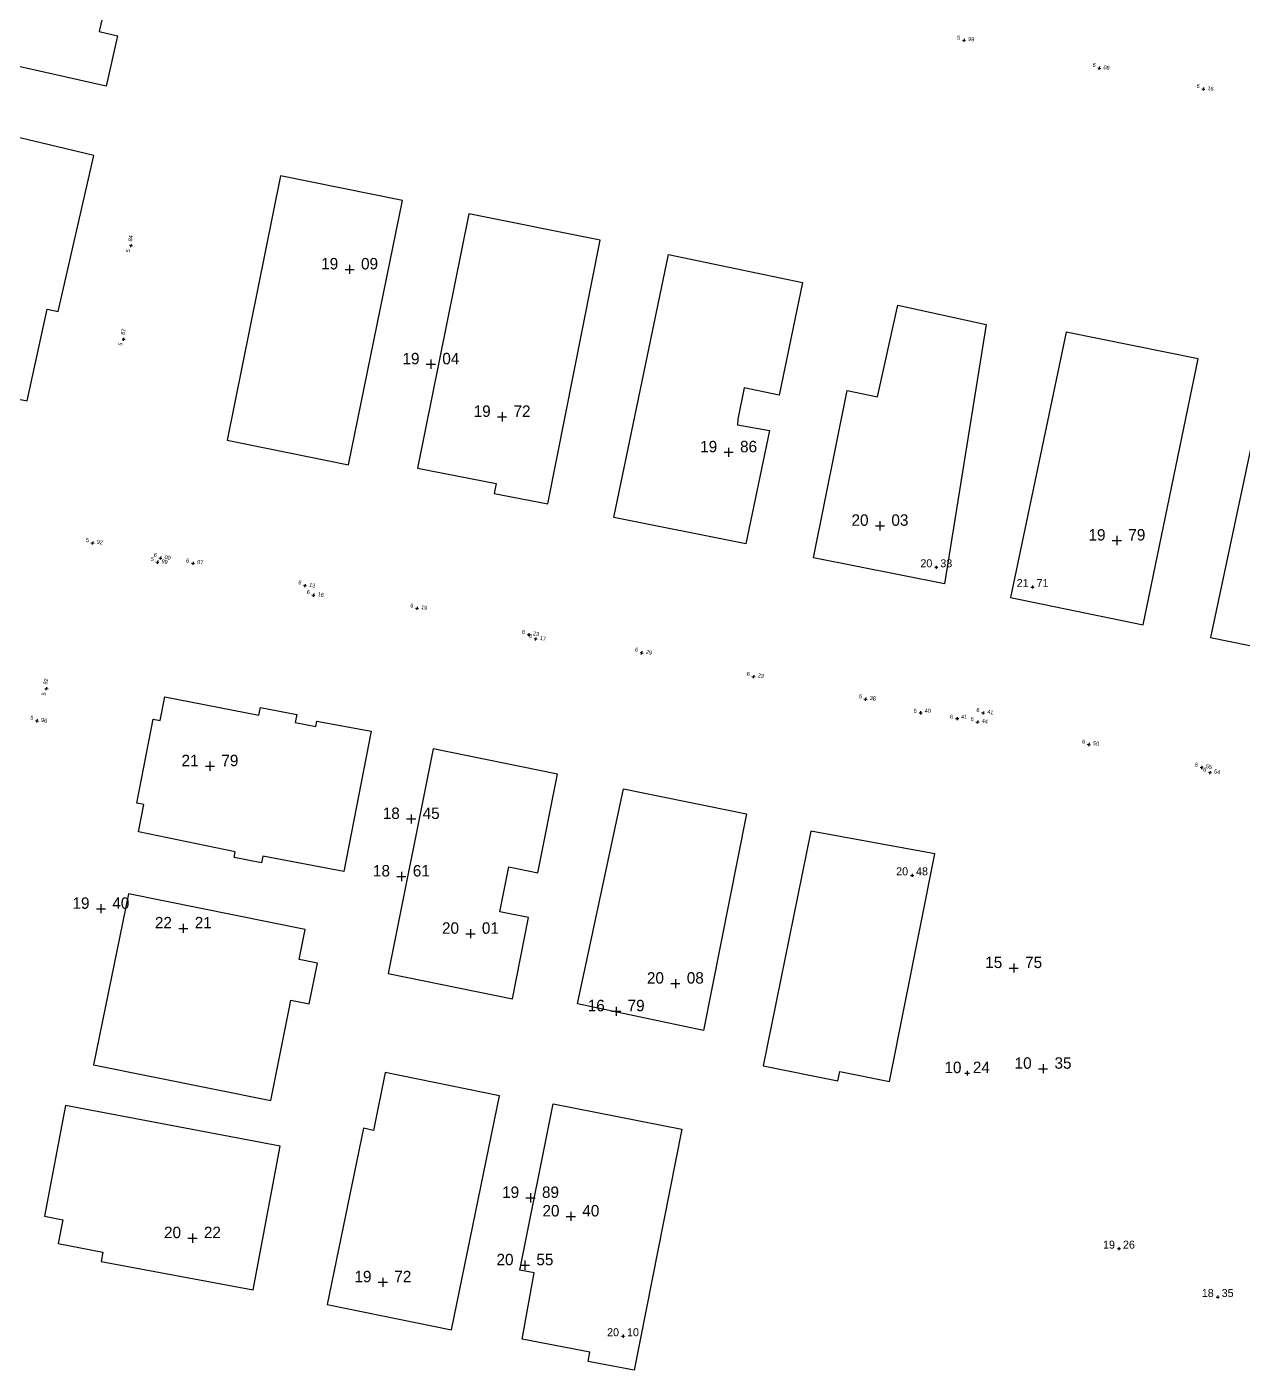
# Model space of a CAD drawing. Header units: inches. Extents: x 179019 to 255520, y 666000 to 809980.
# Drawn here: x 254746.6 to 254853.1, y 809146.4 to 809263.9 of the extents above; entities that cross this region are included whole.
import ezdxf
from ezdxf.enums import TextEntityAlignment as Align

# ---------------------------------------------------------------- set-up
doc = ezdxf.new("R2010")
doc.units = ezdxf.units.IN
doc.header["$MEASUREMENT"] = 0
for name, color, linetype in [('building levels', 6, 'Continuous'), ('orig buildings', 3, 'Continuous'), ('street levels', 5, 'Continuous')]:
    doc.layers.add(name, color=color, linetype=linetype)
doc.styles.add('hebtxt', font='hebtxt')

# ---------------------------------------------------------------- blocks, each defined once
blk = doc.blocks.new('1505')
for points in [[(-0.4, 0), (0.4, 0)], [(0, 0.4), (0, -0.4)]]:
    blk.add_lwpolyline(points)
at = {"style": 'hebtxt'}
blk.add_attdef('METER', text='', height=2, dxfattribs=at).set_placement((-1, 0), align=Align.RIGHT)
blk.add_attdef('CENTIMETER', (1, 0), '', height=2, dxfattribs=at)
blk = doc.blocks.new('1503')
for points in [[(-0.4, 0), (0.4, 0)], [(0, 0.4), (0, -0.4)]]:
    blk.add_lwpolyline(points)
at = {"style": 'hebtxt'}
blk.add_attdef('METER', text='', height=2, dxfattribs=at).set_placement((-1, 0), align=Align.RIGHT)
blk.add_attdef('CENTIMETER', (1, 0), '', height=2, dxfattribs=at)

msp = doc.modelspace()

# ---------------------------------------------------------------- linework, layer by layer
at = {"layer": 'orig buildings'}
for points, elevation in [([(254733.65, 809273.87), (254739.36, 809272.59), (254739.64, 809273.85), (254744.58, 809272.74), (254744.62, 809272.94), (254755.89, 809270.4), (254755.04, 809266.62), (254753.73, 809266.91), (254752.96, 809263.53), (254754.58, 809263.16), (254753.58, 809258.75), (254739.28, 809261.98), (254739.76, 809264.1), (254733.18, 809265.58), (254733.85, 809268.56), (254732.47, 809268.87), (254733.65, 809273.87)], 18.61), ([(254734.94, 809233.52), (254746.67, 809231.22), (254748.43, 809239.26), (254749.39, 809239.04), (254752.5, 809252.7), (254739.64, 809255.76), (254738.91, 809252.54), (254738.25, 809252.7), (254737.27, 809248.39), (254738.2, 809248.17), (254737.37, 809244.54), (254736.84, 809244.66), (254736.06, 809241.27), (254736.41, 809241.19), (254734.94, 809233.52)], 19.08), ([(254826.92, 809215.22), (254815.47, 809217.5), (254818.4, 809232.15), (254821.07, 809231.58), (254822.83, 809239.59), (254830.58, 809237.92)], 6.62), ([(254772.92, 809152.18), (254783.8, 809149.95), (254788, 809170.43), (254778, 809172.48), (254776.96, 809167.41), (254776.08, 809167.59), (254772.92, 809152.18)], 20.65), ([(254768.8, 809166.04), (254750.02, 809169.57), (254748.19, 809159.89), (254749.78, 809159.59), (254749.38, 809157.5), (254753.28, 809156.76), (254753.13, 809155.95), (254766.43, 809153.45), (254768.8, 809166.04)], 20.89), ([(254803.96, 809167.51), (254799.77, 809146.43), (254795.76, 809147.19), (254795.89, 809147.99), (254789.99, 809149.14), (254791.03, 809154.95), (254789.76, 809155.19), (254792.7, 809169.72), (254803.96, 809167.51)], 20.69)]:
    msp.add_lwpolyline(points, close=True, dxfattribs=dict(at, elevation=elevation))
for points in [[(254764.16, 809227.78), (254774.79, 809225.64), (254779.51, 809248.77), (254768.82, 809250.92), (254764.16, 809227.78)], [(254780.82, 809225.35), (254787.71, 809224.01), (254787.54, 809223.13), (254792.22, 809222.21), (254796.8, 809245.28), (254785.3, 809247.6), (254780.82, 809225.35)], [(254798, 809221.03), (254802.77, 809244.02), (254814.49, 809241.58), (254812.45, 809231.74), (254809.39, 809232.38), (254808.85, 809229.63), (254808.81, 809229.14), (254811.61, 809228.65), (254809.54, 809218.72), (254798, 809221.03)], [(254832.71, 809214.04), (254844.3, 809211.63), (254849.12, 809234.91), (254837.58, 809237.24), (254832.71, 809214.04)], [(254850.19, 809210.52), (254861.67, 809208.2), (254866.67, 809231.69), (254855.2, 809233.99), (254850.19, 809210.52), (254850.19, 809210.52)], [(254774.37, 809190.07), (254767.29, 809191.4), (254767.18, 809190.82), (254764.79, 809191.29), (254764.88, 809191.77), (254756.42, 809193.54), (254756.87, 809195.91), (254756.25, 809196.03), (254757.69, 809203.38), (254758.31, 809203.26), (254758.71, 809205.34), (254766.93, 809203.73), (254767.07, 809204.41), (254770.25, 809203.79), (254770.11, 809203.08), (254771.91, 809202.73), (254772, 809203.2), (254776.77, 809202.33), (254774.37, 809190.07)], [(254778.25, 809181.14), (254789.12, 809178.93), (254790.54, 809186.02), (254788.03, 809186.52), (254788.82, 809190.45), (254791.35, 809189.94), (254793.07, 809198.57), (254782.18, 809200.78), (254778.25, 809181.14)], [(254805.83, 809176.15), (254794.83, 809178.49), (254798.84, 809197.3), (254809.61, 809195.1), (254805.83, 809176.15)], [(254811.06, 809173.06), (254817.59, 809171.74), (254817.77, 809172.55), (254822.1, 809171.69), (254826.07, 809191.59), (254815.22, 809193.57), (254811.06, 809173.06)], [(254752.48, 809173.14), (254767.98, 809170.02), (254769.56, 809177.89), (254769.73, 809178.8), (254771.34, 809178.48), (254772.06, 809182.03), (254770.47, 809182.35), (254771, 809184.98), (254755.52, 809188.1), (254752.48, 809173.14)]]:
    msp.add_lwpolyline(points, close=True, dxfattribs=at)

# ---------------------------------------------------------------- block references
at = {"layer": 'building levels'}
ref = msp.add_blockref('1505', (254774.88, 809242.73, 19.09), dxfattribs=at)
ref.add_attrib('METER', '19', dxfattribs={"layer": '0', "height": 1, "style": 'hebtxt'}).set_placement((254773.88, 809242.73, 19.09), align=Align.RIGHT)
ref.add_attrib('CENTIMETER', '09', (254775.88, 809242.73, 19.09), dxfattribs={"layer": '0', "height": 1, "style": 'hebtxt'})
ref = msp.add_blockref('1505', (254781.99, 809234.44, 19.04), dxfattribs=at)
ref.add_attrib('METER', '19', dxfattribs={"layer": '0', "height": 1, "style": 'hebtxt'}).set_placement((254780.99, 809234.43, 19.04), align=Align.RIGHT)
ref.add_attrib('CENTIMETER', '04', (254782.99, 809234.43, 19.04), dxfattribs={"layer": '0', "height": 1, "style": 'hebtxt'})
ref = msp.add_blockref('1505', (254788.22, 809229.83, 19.72), dxfattribs=at)
ref.add_attrib('METER', '19', dxfattribs={"layer": '0', "height": 1, "style": 'hebtxt'}).set_placement((254787.22, 809229.83, 19.72), align=Align.RIGHT)
ref.add_attrib('CENTIMETER', '72', (254789.22, 809229.83, 19.72), dxfattribs={"layer": '0', "height": 1, "style": 'hebtxt'})
ref = msp.add_blockref('1505', (254808.04, 809226.73, 19.86), dxfattribs=at)
ref.add_attrib('METER', '19', dxfattribs={"layer": '0', "height": 1, "style": 'hebtxt'}).set_placement((254807.04, 809226.73, 19.86), align=Align.RIGHT)
ref.add_attrib('CENTIMETER', '86', (254809.04, 809226.73, 19.86), dxfattribs={"layer": '0', "height": 1, "style": 'hebtxt'})
ref = msp.add_blockref('1505', (254821.28, 809220.3, 20.03), dxfattribs=at)
ref.add_attrib('METER', '20', dxfattribs={"layer": '0', "height": 1, "style": 'hebtxt'}).set_placement((254820.28, 809220.3, 20.03), align=Align.RIGHT)
ref.add_attrib('CENTIMETER', '03', (254822.28, 809220.3, 20.03), dxfattribs={"layer": '0', "height": 1, "style": 'hebtxt'})
ref = msp.add_blockref('1505', (254842.01, 809219.01, 19.79), dxfattribs=at)
ref.add_attrib('METER', '19', dxfattribs={"layer": '0', "height": 1, "style": 'hebtxt'}).set_placement((254841.01, 809219.01, 19.79), align=Align.RIGHT)
ref.add_attrib('CENTIMETER', '79', (254843.01, 809219.01, 19.79), dxfattribs={"layer": '0', "height": 1, "style": 'hebtxt'})
for p, xscale, yscale, zscale, values in [((254826.21, 809216.67), 0.35, 0.35, 0.35, {'METER': '20', 'CENTIMETER': '33'}), ((254834.63, 809214.94), 0.35, 0.35, 0.35, {'METER': '21', 'CENTIMETER': '71'}), ((254824.09, 809189.72), 0.35, 0.35, 0.35, {'METER': '20', 'CENTIMETER': '48'}), ((254828.91, 809172.42, 10.24), 0.5, 0.5, 0.5, {'METER': '10', 'CENTIMETER': '24'}), ((254842.19, 809157.06), 0.35, 0.35, 0.35, {'METER': '19', 'CENTIMETER': '26'}), ((254850.83, 809152.83), 0.35, 0.35, 0.35, {'METER': '18', 'CENTIMETER': '35'}), ((254798.8, 809149.4), 0.35, 0.35, 0.35, {'METER': '20', 'CENTIMETER': '10'})]:
    msp.add_blockref('1505', p, dxfattribs=dict(at, xscale=xscale, yscale=yscale, zscale=zscale)).add_auto_attribs(values)
ref = msp.add_blockref('1505', (254762.66, 809199.27, 21.79), dxfattribs=at)
ref.add_attrib('METER', '21', dxfattribs={"layer": '0', "height": 1, "style": 'hebtxt'}).set_placement((254761.66, 809199.27, 21.79), align=Align.RIGHT)
ref.add_attrib('CENTIMETER', '79', (254763.66, 809199.27, 21.79), dxfattribs={"layer": '0', "height": 1, "style": 'hebtxt'})
ref = msp.add_blockref('1505', (254780.27, 809194.65, 18.45), dxfattribs=at)
ref.add_attrib('METER', '18', dxfattribs={"layer": '0', "height": 1, "style": 'hebtxt'}).set_placement((254779.27, 809194.65, 18.45), align=Align.RIGHT)
ref.add_attrib('CENTIMETER', '45', (254781.27, 809194.65, 18.45), dxfattribs={"layer": '0', "height": 1, "style": 'hebtxt'})
ref = msp.add_blockref('1505', (254779.41, 809189.62, 18.61), dxfattribs=at)
ref.add_attrib('METER', '18', dxfattribs={"layer": '0', "height": 1, "style": 'hebtxt'}).set_placement((254778.41, 809189.62, 18.61), align=Align.RIGHT)
ref.add_attrib('CENTIMETER', '61', (254780.41, 809189.62, 18.61), dxfattribs={"layer": '0', "height": 1, "style": 'hebtxt'})
ref = msp.add_blockref('1505', (254753.12, 809186.8, 19.4), dxfattribs=at)
ref.add_attrib('METER', '19', dxfattribs={"layer": '0', "height": 1, "style": 'hebtxt'}).set_placement((254752.12, 809186.79, 19.4), align=Align.RIGHT)
ref.add_attrib('CENTIMETER', '40', (254754.12, 809186.79, 19.4), dxfattribs={"layer": '0', "height": 1, "style": 'hebtxt'})
ref = msp.add_blockref('1505', (254760.33, 809185.08, 22.21), dxfattribs=at)
ref.add_attrib('METER', '22', dxfattribs={"layer": '0', "height": 1, "style": 'hebtxt'}).set_placement((254759.33, 809185.08, 22.21), align=Align.RIGHT)
ref.add_attrib('CENTIMETER', '21', (254761.33, 809185.08, 22.21), dxfattribs={"layer": '0', "height": 1, "style": 'hebtxt'})
ref = msp.add_blockref('1505', (254785.45, 809184.61, 20.01), dxfattribs=at)
ref.add_attrib('METER', '20', dxfattribs={"layer": '0', "height": 1, "style": 'hebtxt'}).set_placement((254784.45, 809184.61, 20.01), align=Align.RIGHT)
ref.add_attrib('CENTIMETER', '01', (254786.45, 809184.61, 20.01), dxfattribs={"layer": '0', "height": 1, "style": 'hebtxt'})
ref = msp.add_blockref('1505', (254832.98, 809181.61, 15.75), dxfattribs=at)
ref.add_attrib('METER', '15', dxfattribs={"layer": '0', "height": 1, "style": 'hebtxt'}).set_placement((254831.98, 809181.61, 15.75), align=Align.RIGHT)
ref.add_attrib('CENTIMETER', '75', (254833.98, 809181.61, 15.75), dxfattribs={"layer": '0', "height": 1, "style": 'hebtxt'})
ref = msp.add_blockref('1505', (254803.38, 809180.25, 20.08), dxfattribs=at)
ref.add_attrib('METER', '20', dxfattribs={"layer": '0', "height": 1, "style": 'hebtxt'}).set_placement((254802.38, 809180.25, 20.08), align=Align.RIGHT)
ref.add_attrib('CENTIMETER', '08', (254804.38, 809180.25, 20.08), dxfattribs={"layer": '0', "height": 1, "style": 'hebtxt'})
ref = msp.add_blockref('1505', (254798.2, 809177.83, 16.79), dxfattribs=at)
ref.add_attrib('METER', '16', dxfattribs={"layer": '0', "height": 1, "style": 'hebtxt'}).set_placement((254797.2, 809177.83, 16.79), align=Align.RIGHT)
ref.add_attrib('CENTIMETER', '79', (254799.2, 809177.83, 16.79), dxfattribs={"layer": '0', "height": 1, "style": 'hebtxt'})
ref = msp.add_blockref('1505', (254835.55, 809172.8, 10.35), dxfattribs=at)
ref.add_attrib('METER', '10', dxfattribs={"layer": '0', "height": 1, "style": 'hebtxt'}).set_placement((254834.55, 809172.8, 10.35), align=Align.RIGHT)
ref.add_attrib('CENTIMETER', '35', (254836.55, 809172.8, 10.35), dxfattribs={"layer": '0', "height": 1, "style": 'hebtxt'})
ref = msp.add_blockref('1505', (254790.71, 809161.5, 19.89), dxfattribs=at)
ref.add_attrib('METER', '19', dxfattribs={"layer": '0', "height": 1, "style": 'hebtxt'}).set_placement((254789.71, 809161.5, 19.89), align=Align.RIGHT)
ref.add_attrib('CENTIMETER', '89', (254791.71, 809161.5, 19.89), dxfattribs={"layer": '0', "height": 1, "style": 'hebtxt'})
ref = msp.add_blockref('1505', (254794.24, 809159.88, 20.4), dxfattribs=at)
ref.add_attrib('METER', '20', dxfattribs={"layer": '0', "height": 1, "style": 'hebtxt'}).set_placement((254793.24, 809159.88, 20.4), align=Align.RIGHT)
ref.add_attrib('CENTIMETER', '40', (254795.24, 809159.88, 20.4), dxfattribs={"layer": '0', "height": 1, "style": 'hebtxt'})
ref = msp.add_blockref('1505', (254761.13, 809157.98, 20.22), dxfattribs=at)
ref.add_attrib('METER', '20', dxfattribs={"layer": '0', "height": 1, "style": 'hebtxt'}).set_placement((254760.13, 809157.98, 20.22), align=Align.RIGHT)
ref.add_attrib('CENTIMETER', '22', (254762.13, 809157.98, 20.22), dxfattribs={"layer": '0', "height": 1, "style": 'hebtxt'})
ref = msp.add_blockref('1505', (254790.22, 809155.61, 20.55), dxfattribs=at)
ref.add_attrib('METER', '20', dxfattribs={"layer": '0', "height": 1, "style": 'hebtxt'}).set_placement((254789.22, 809155.61, 20.55), align=Align.RIGHT)
ref.add_attrib('CENTIMETER', '55', (254791.22, 809155.61, 20.55), dxfattribs={"layer": '0', "height": 1, "style": 'hebtxt'})
ref = msp.add_blockref('1505', (254777.79, 809154.12, 19.72), dxfattribs=at)
ref.add_attrib('METER', '19', dxfattribs={"layer": '0', "height": 1, "style": 'hebtxt'}).set_placement((254776.79, 809154.12, 19.72), align=Align.RIGHT)
ref.add_attrib('CENTIMETER', '72', (254778.79, 809154.12, 19.72), dxfattribs={"layer": '0', "height": 1, "style": 'hebtxt'})
at = {"layer": 'street levels'}
ref = msp.add_blockref('1503', (254828.63, 809262.77, 5.99), dxfattribs=dict(at, xscale=0.35, yscale=0.35, zscale=0.35, rotation=353.7966372976744))
ref.add_attrib('METER', '5', dxfattribs={"layer": '0', "height": 0.35, "rotation": 353.7966, "style": 'hebtxt'}).set_placement((254828.28, 809262.81, 5.99), align=Align.RIGHT)
ref.add_attrib('CENTIMETER', '99', (254828.98, 809262.73, 5.99), dxfattribs={"layer": '0', "height": 0.35, "rotation": 353.7966, "style": 'hebtxt'})
ref = msp.add_blockref('1503', (254840.47, 809260.34, 6.09), dxfattribs=dict(at, xscale=0.35, yscale=0.35, zscale=0.35, rotation=348.7253511112868))
ref.add_attrib('METER', '6', dxfattribs={"layer": '0', "height": 0.35, "rotation": 348.7254, "style": 'hebtxt'}).set_placement((254840.12, 809260.41, 6.09), align=Align.RIGHT)
ref.add_attrib('CENTIMETER', '08', (254840.81, 809260.27, 6.09), dxfattribs={"layer": '0', "height": 0.35, "rotation": 348.7254, "style": 'hebtxt'})
ref = msp.add_blockref('1503', (254849.57, 809258.51, 6.16), dxfattribs=dict(at, xscale=0.35, yscale=0.35, zscale=0.35, rotation=348.9322354364336))
ref.add_attrib('METER', '6', dxfattribs={"layer": '0', "height": 0.35, "rotation": 348.9322, "style": 'hebtxt'}).set_placement((254849.22, 809258.58, 6.16), align=Align.RIGHT)
ref.add_attrib('CENTIMETER', '16', (254849.91, 809258.44, 6.16), dxfattribs={"layer": '0', "height": 0.35, "rotation": 348.9322, "style": 'hebtxt'})
ref = msp.add_blockref('1503', (254755.76, 809244.81, 5.85), dxfattribs=dict(at, xscale=0.35, yscale=0.35, zscale=0.35, rotation=78.476190154374))
ref.add_attrib('METER', '5', dxfattribs={"layer": '0', "height": 0.35, "rotation": 78.4762, "style": 'hebtxt'}).set_placement((254755.69, 809244.46, 5.85), align=Align.RIGHT)
ref.add_attrib('CENTIMETER', '84', (254755.83, 809245.15, 5.85), dxfattribs={"layer": '0', "height": 0.35, "rotation": 78.4762, "style": 'hebtxt'})
ref = msp.add_blockref('1503', (254755.11, 809236.63, 5.88), dxfattribs=dict(at, xscale=0.35, yscale=0.35, zscale=0.35, rotation=77.05970023040864))
ref.add_attrib('METER', '5', dxfattribs={"layer": '0', "height": 0.35, "rotation": 77.0597, "style": 'hebtxt'}).set_placement((254755.03, 809236.29, 5.88), align=Align.RIGHT)
ref.add_attrib('CENTIMETER', '87', (254755.19, 809236.97, 5.88), dxfattribs={"layer": '0', "height": 0.35, "rotation": 77.0597, "style": 'hebtxt'})
ref = msp.add_blockref('1503', (254752.39, 809218.8), dxfattribs=dict(at, xscale=0.35, yscale=0.35, zscale=0.35, rotation=351.1120995555751))
ref.add_attrib('METER', '5', dxfattribs={"layer": '0', "height": 0.35, "rotation": 351.1121, "style": 'hebtxt'}).set_placement((254752.05, 809218.85), align=Align.RIGHT)
ref.add_attrib('CENTIMETER', '92', (254752.74, 809218.74), dxfattribs={"layer": '0', "height": 0.35, "rotation": 351.1121, "style": 'hebtxt'})
ref = msp.add_blockref('1503', (254758.06, 809217.12, 5.99), dxfattribs=dict(at, xscale=0.35, yscale=0.35, zscale=0.35, rotation=347.9999999999995))
ref.add_attrib('METER', '5', dxfattribs={"layer": '0', "height": 0.35, "rotation": 348, "style": 'hebtxt'}).set_placement((254757.72, 809217.19, 5.99), align=Align.RIGHT)
ref.add_attrib('CENTIMETER', '99', (254758.4, 809217.05, 5.99), dxfattribs={"layer": '0', "height": 0.35, "rotation": 348, "style": 'hebtxt'})
ref = msp.add_blockref('1503', (254758.32, 809217.48, 6), dxfattribs=dict(at, xscale=0.35, yscale=0.35, zscale=0.35, rotation=347.9999999999995))
ref.add_attrib('METER', '6', dxfattribs={"layer": '0', "height": 0.35, "rotation": 348, "style": 'hebtxt'}).set_placement((254757.98, 809217.55, 6), align=Align.RIGHT)
ref.add_attrib('CENTIMETER', '00', (254758.66, 809217.41, 6), dxfattribs={"layer": '0', "height": 0.35, "rotation": 348, "style": 'hebtxt'})
ref = msp.add_blockref('1503', (254761.17, 809217.02), dxfattribs=dict(at, xscale=0.35, yscale=0.35, zscale=0.35, rotation=351.1120995555751))
ref.add_attrib('METER', '6', dxfattribs={"layer": '0', "height": 0.35, "rotation": 351.1121, "style": 'hebtxt'}).set_placement((254760.82, 809217.07), align=Align.RIGHT)
ref.add_attrib('CENTIMETER', '07', (254761.51, 809216.97), dxfattribs={"layer": '0', "height": 0.35, "rotation": 351.1121, "style": 'hebtxt'})
ref = msp.add_blockref('1503', (254770.97, 809215.07), dxfattribs=dict(at, xscale=0.35, yscale=0.35, zscale=0.35, rotation=347.1205043357855))
ref.add_attrib('METER', '6', dxfattribs={"layer": '0', "height": 0.35, "rotation": 347.1205, "style": 'hebtxt'}).set_placement((254770.63, 809215.15), align=Align.RIGHT)
ref.add_attrib('CENTIMETER', '13', (254771.31, 809214.99), dxfattribs={"layer": '0', "height": 0.35, "rotation": 347.1205, "style": 'hebtxt'})
ref = msp.add_blockref('1503', (254771.71, 809214.23, 6.17), dxfattribs=dict(at, xscale=0.35, yscale=0.35, zscale=0.35, rotation=347.9999999999995))
ref.add_attrib('METER', '6', dxfattribs={"layer": '0', "height": 0.35, "rotation": 348, "style": 'hebtxt'}).set_placement((254771.37, 809214.3, 6.17), align=Align.RIGHT)
ref.add_attrib('CENTIMETER', '16', (254772.06, 809214.16, 6.17), dxfattribs={"layer": '0', "height": 0.35, "rotation": 348, "style": 'hebtxt'})
ref = msp.add_blockref('1503', (254780.78, 809213.08), dxfattribs=dict(at, xscale=0.35, yscale=0.35, zscale=0.35, rotation=351.1120995555751))
ref.add_attrib('METER', '6', dxfattribs={"layer": '0', "height": 0.35, "rotation": 351.1121, "style": 'hebtxt'}).set_placement((254780.43, 809213.13), align=Align.RIGHT)
ref.add_attrib('CENTIMETER', '19', (254781.12, 809213.02), dxfattribs={"layer": '0', "height": 0.35, "rotation": 351.1121, "style": 'hebtxt'})
ref = msp.add_blockref('1503', (254790.55, 809210.78), dxfattribs=dict(at, xscale=0.35, yscale=0.35, zscale=0.35, rotation=351.1120995555751))
ref.add_attrib('METER', '6', dxfattribs={"layer": '0', "height": 0.35, "rotation": 351.1121, "style": 'hebtxt'}).set_placement((254790.21, 809210.83), align=Align.RIGHT)
ref.add_attrib('CENTIMETER', '23', (254790.9, 809210.72), dxfattribs={"layer": '0', "height": 0.35, "rotation": 351.1121, "style": 'hebtxt'})
ref = msp.add_blockref('1503', (254791.15, 809210.4, 6.18), dxfattribs=dict(at, xscale=0.35, yscale=0.35, zscale=0.35, rotation=347.9999999999995))
ref.add_attrib('METER', '6', dxfattribs={"layer": '0', "height": 0.35, "rotation": 348, "style": 'hebtxt'}).set_placement((254790.81, 809210.47, 6.18), align=Align.RIGHT)
ref.add_attrib('CENTIMETER', '17', (254791.5, 809210.33, 6.18), dxfattribs={"layer": '0', "height": 0.35, "rotation": 348, "style": 'hebtxt'})
ref = msp.add_blockref('1503', (254800.43, 809209.19), dxfattribs=dict(at, xscale=0.35, yscale=0.35, zscale=0.35, rotation=347.8257623790879))
ref.add_attrib('METER', '6', dxfattribs={"layer": '0', "height": 0.35, "rotation": 347.8258, "style": 'hebtxt'}).set_placement((254800.09, 809209.27), align=Align.RIGHT)
ref.add_attrib('CENTIMETER', '29', (254800.77, 809209.12), dxfattribs={"layer": '0', "height": 0.35, "rotation": 347.8258, "style": 'hebtxt'})
ref = msp.add_blockref('1503', (254748.36, 809206.05, 5.92), dxfattribs=dict(at, xscale=0.35, yscale=0.35, zscale=0.35, rotation=80.60419977924731))
ref.add_attrib('METER', '5', dxfattribs={"layer": '0', "height": 0.35, "rotation": 80.6042, "style": 'hebtxt'}).set_placement((254748.31, 809205.7, 5.92), align=Align.RIGHT)
ref.add_attrib('CENTIMETER', '92', (254748.42, 809206.39, 5.92), dxfattribs={"layer": '0', "height": 0.35, "rotation": 80.6042, "style": 'hebtxt'})
ref = msp.add_blockref('1503', (254810.22, 809207.1), dxfattribs=dict(at, xscale=0.35, yscale=0.35, zscale=0.35, rotation=351.1120995555751))
ref.add_attrib('METER', '6', dxfattribs={"layer": '0', "height": 0.35, "rotation": 351.1121, "style": 'hebtxt'}).set_placement((254809.87, 809207.15), align=Align.RIGHT)
ref.add_attrib('CENTIMETER', '23', (254810.56, 809207.05), dxfattribs={"layer": '0', "height": 0.35, "rotation": 351.1121, "style": 'hebtxt'})
ref = msp.add_blockref('1503', (254820.02, 809205.13), dxfattribs=dict(at, xscale=0.35, yscale=0.35, zscale=0.35, rotation=351.1120995555751))
ref.add_attrib('METER', '6', dxfattribs={"layer": '0', "height": 0.35, "rotation": 351.1121, "style": 'hebtxt'}).set_placement((254819.68, 809205.19), align=Align.RIGHT)
ref.add_attrib('CENTIMETER', '38', (254820.37, 809205.08), dxfattribs={"layer": '0', "height": 0.35, "rotation": 351.1121, "style": 'hebtxt'})
ref = msp.add_blockref('1503', (254824.84, 809203.94), dxfattribs=dict(at, xscale=0.35, yscale=0.35, zscale=0.35))
ref.add_attrib('METER', '6', dxfattribs={"layer": '0', "height": 0.35, "style": 'hebtxt'}).set_placement((254824.49, 809203.94), align=Align.RIGHT)
ref.add_attrib('CENTIMETER', '40', (254825.19, 809203.94), dxfattribs={"layer": '0', "height": 0.35, "style": 'hebtxt'})
ref = msp.add_blockref('1503', (254830.3, 809203.93, 6.41), dxfattribs=dict(at, xscale=0.35, yscale=0.35, zscale=0.35, rotation=349.9999999999997))
ref.add_attrib('METER', '6', dxfattribs={"layer": '0', "height": 0.35, "rotation": 350, "style": 'hebtxt'}).set_placement((254829.96, 809203.99, 6.41), align=Align.RIGHT)
ref.add_attrib('CENTIMETER', '41', (254830.64, 809203.87, 6.41), dxfattribs={"layer": '0', "height": 0.35, "rotation": 350, "style": 'hebtxt'})
ref = msp.add_blockref('1503', (254747.52, 809203.24, 5.96), dxfattribs=dict(at, xscale=0.35, yscale=0.35, zscale=0.35, rotation=347.9999999999995))
ref.add_attrib('METER', '5', dxfattribs={"layer": '0', "height": 0.35, "rotation": 348, "style": 'hebtxt'}).set_placement((254747.18, 809203.31, 5.96), align=Align.RIGHT)
ref.add_attrib('CENTIMETER', '96', (254747.86, 809203.17, 5.96), dxfattribs={"layer": '0', "height": 0.35, "rotation": 348, "style": 'hebtxt'})
ref = msp.add_blockref('1503', (254828.03, 809203.43), dxfattribs=dict(at, xscale=0.35, yscale=0.35, zscale=0.35))
ref.add_attrib('METER', '6', dxfattribs={"layer": '0', "height": 0.35, "style": 'hebtxt'}).set_placement((254827.68, 809203.42), align=Align.RIGHT)
ref.add_attrib('CENTIMETER', '41', (254828.38, 809203.42), dxfattribs={"layer": '0', "height": 0.35, "style": 'hebtxt'})
ref = msp.add_blockref('1503', (254829.81, 809203.14), dxfattribs=dict(at, xscale=0.35, yscale=0.35, zscale=0.35, rotation=351.1120995555751))
ref.add_attrib('METER', '6', dxfattribs={"layer": '0', "height": 0.35, "rotation": 351.1121, "style": 'hebtxt'}).set_placement((254829.46, 809203.19), align=Align.RIGHT)
ref.add_attrib('CENTIMETER', '44', (254830.16, 809203.08), dxfattribs={"layer": '0', "height": 0.35, "rotation": 351.1121, "style": 'hebtxt'})
ref = msp.add_blockref('1503', (254839.55, 809201.17), dxfattribs=dict(at, xscale=0.35, yscale=0.35, zscale=0.35, rotation=351.1120995555751))
ref.add_attrib('METER', '6', dxfattribs={"layer": '0', "height": 0.35, "rotation": 351.1121, "style": 'hebtxt'}).set_placement((254839.21, 809201.23), align=Align.RIGHT)
ref.add_attrib('CENTIMETER', '50', (254839.9, 809201.12), dxfattribs={"layer": '0', "height": 0.35, "rotation": 351.1121, "style": 'hebtxt'})
ref = msp.add_blockref('1503', (254849.42, 809199.16), dxfattribs=dict(at, xscale=0.35, yscale=0.35, zscale=0.35, rotation=351.1120995555751))
ref.add_attrib('METER', '6', dxfattribs={"layer": '0', "height": 0.35, "rotation": 351.1121, "style": 'hebtxt'}).set_placement((254849.08, 809199.21), align=Align.RIGHT)
ref.add_attrib('CENTIMETER', '55', (254849.77, 809199.1), dxfattribs={"layer": '0', "height": 0.35, "rotation": 351.1121, "style": 'hebtxt'})
ref = msp.add_blockref('1503', (254850.15, 809198.71, 6.55), dxfattribs=dict(at, xscale=0.35, yscale=0.35, zscale=0.35, rotation=349.9999999999997))
ref.add_attrib('METER', '6', dxfattribs={"layer": '0', "height": 0.35, "rotation": 350, "style": 'hebtxt'}).set_placement((254849.8, 809198.77, 6.55), align=Align.RIGHT)
ref.add_attrib('CENTIMETER', '54', (254850.49, 809198.65, 6.55), dxfattribs={"layer": '0', "height": 0.35, "rotation": 350, "style": 'hebtxt'})

doc.saveas('drawing.dxf')
